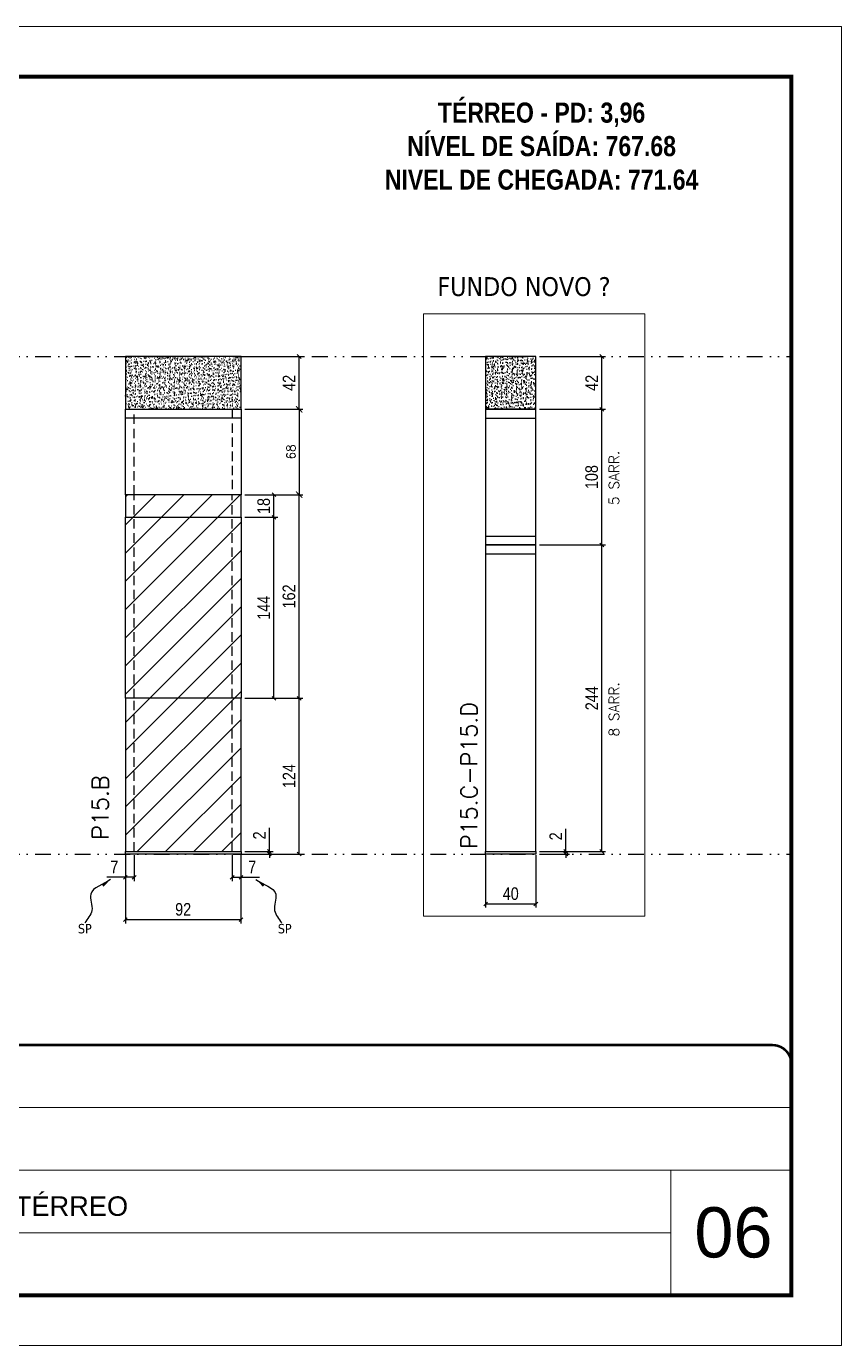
# Model space of a CAD drawing. Extents: x 1945 to 10875, y -3405 to 3369.
# Drawn here: x 4380 to 5029, y 41 to 1091 of the extents above; entities that cross this region are included whole.
import ezdxf

# ---------------------------------------------------------------- set-up
doc = ezdxf.new("R2010")
doc.units = 0
for name, pattern in [('CONTINUO', [0]), ('DASHED', [0.75, 0.5, -0.25]), ('DIVIDE2', [0.625, 0.25, -0.125, 0, -0.125, 0, -0.125]), ('HIDDEN', [0.375, 0.25, -0.125])]:
    doc.linetypes.add(name, pattern=pattern)
for name, color, linetype, lineweight in [('CARIMBO', 255, 'Continuous', 9), ('Folhas', 255, 'Continuous', 9), ('Hachura', 251, 'Continuous', 9), ('SARRAFO DE PRESSAO', 251, 'DASHED', 9), ('Texto Seção', 7, 'Continuous', 15)]:
    doc.layers.add(name, color=color, linetype=linetype, lineweight=lineweight)
for name, color, linetype in [('COTA', 241, 'Continuous'), ('NOMENCLATURA', 7, 'Continuous'), ('Nível', 160, 'Continuous'), ('Painéis', 200, 'Continuous'), ('SARR_2.2x7', 40, 'Continuous'), ('Sarrafo de Pressão', 42, 'HIDDEN'), ('texto', 7, 'Continuous')]:
    doc.layers.add(name, color=color, linetype=linetype)
doc.layers.add('FELIPE', color=2, linetype='Continuous', lineweight=13, plot=False)
doc.styles.add('ARIAL', font='arial.ttf')
doc.styles.add('COTA TECNICA', font='techl___.ttf', dxfattribs={"height": 10})
doc.styles.add('COTA TECNICA-50', font='techl___.ttf', dxfattribs={"height": 10})
doc.styles.add('REGUA-120', font='ROMANS.shx', dxfattribs={"height": 15})
doc.styles.add('ROMANC', font='techb___.ttf', dxfattribs={"height": 2.5})
doc.styles.add('ROMANS', font='romans.shx')
doc.styles.get("Standard").update_dxf_attribs({"font": 'arial.ttf'})
doc.dimstyles.new('COTA PAINEL-50', dxfattribs={"dimtxt": 10, "dimasz": 3, "dimexe": 3, "dimexo": 3, "dimgap": 3, "dimtad": 1, "dimdec": 1, "dimzin": 12, "dimdsep": 46, "dimtxsty": 'COTA TECNICA-50', "dimblk1": 'OBLIQUE', "dimblk2": 'OBLIQUE', "dimsah": 1, "dimcen": 0.9, "dimclrd": 4, "dimclre": 4, "dimclrt": 240, "dimadec": 1, "dimazin": 3, "dimtfac": 1, "dimtdec": 1, "dimtmove": 0, "dimatfit": 3, "dimfxl": 1, "dimtolj": 1, "dimtzin": 12, "dimarcsym": 0})
doc.dimstyles.new('Cota Paínel', dxfattribs={"dimtxt": 7, "dimasz": 5, "dimexe": 3, "dimexo": 3, "dimgap": 3, "dimtad": 1, "dimdec": 1, "dimzin": 12, "dimdsep": 46, "dimtxsty": 'ROMANS', "dimblk": 'ARCHTICK', "dimcen": 0, "dimclrd": 4, "dimclre": 4, "dimclrt": 1, "dimadec": 1, "dimazin": 3, "dimtfac": 1, "dimtdec": 1, "dimtmove": 0, "dimatfit": 3, "dimldrblk": 'OBLIQUE', "dimfxl": 1, "dimtolj": 1, "dimtzin": 12, "dimarcsym": 0})
doc.dimstyles.new('PAINEL', dxfattribs={"dimtxt": 10, "dimasz": 3, "dimexe": 3, "dimexo": 3, "dimgap": 3, "dimtad": 1, "dimdec": 1, "dimzin": 12, "dimdsep": 46, "dimtxsty": 'COTA TECNICA', "dimblk1": 'OBLIQUE', "dimblk2": 'OBLIQUE', "dimsah": 1, "dimcen": 0.9, "dimclrd": 4, "dimclre": 4, "dimclrt": 240, "dimadec": 1, "dimazin": 3, "dimtfac": 1, "dimtdec": 1, "dimtmove": 0, "dimatfit": 3, "dimfxl": 1, "dimtolj": 1, "dimtzin": 12, "dimarcsym": 0})
doc.dimstyles.get("Standard").update_dxf_attribs({"dimtxt": 0.18, "dimasz": 0.18, "dimexe": 0.18, "dimexo": 0.0625, "dimgap": 0.09, "dimtad": 0, "dimtih": 1, "dimtoh": 1, "dimdec": 4, "dimzin": 0, "dimdsep": 46, "dimtxsty": 'Standard', "dimcen": 0.09, "dimadec": 0, "dimazin": 0, "dimtfac": 1, "dimtdec": 4, "dimtofl": 0, "dimtmove": 0, "dimatfit": 3, "dimfxl": 1, "dimtolj": 1, "dimtzin": 0, "dimarcsym": 0})

# ---------------------------------------------------------------- blocks, each defined once
blk = doc.blocks.new('9999999999')
at = {"color": 30, "linetype": 'CONTINUO'}
for p, q in [((98564.6, 34379.6), (99584, 34379.6)), ((98564.6, 34329.8), (99488, 34329.8)), ((99584, 34329.8), (99488, 34329.8)), ((99488, 34329.8), (99488, 34230.2)), ((98564.6, 34280), (99488, 34280))]:
    blk.add_line(p, q, dxfattribs=at)
at = {"color": 30, "linetype": 'CONTINUO', "const_width": 2}
blk.add_lwpolyline([(99584, 34230.2), (99584, 34414.4, 0.414214), (99569, 34429.4), (98229, 34429.4, 0.414214), (98214, 34414.4), (98214, 34245.2, 0.414214), (98229, 34230.2), (99584, 34230.2)], format="xyb", dxfattribs=at)
at = {"layer": 'Folhas'}
blk.add_lwpolyline([(98139, 34190.2), (99624, 34190.2), (99624, 35240.2), (98139, 35240.2)], close=True, dxfattribs=at)
at = {"layer": 'Folhas', "color": 30, "const_width": 3}
blk.add_lwpolyline([(98214, 34230.2), (99584, 34230.2), (99584, 35200.2), (98214, 35200.2)], close=True, dxfattribs=at)
at = {"color": 7, "linetype": 'Continuous', "ltscale": 5, "style": 'ARIAL'}
blk.add_text('TRECHO II - TÉRREO', height=15.483, dxfattribs=at).set_placement((98837.7, 34293.5))
blk = doc.blocks.new('_Oblique')
at = {"color": 0, "linetype": 'ByBlock', "lineweight": -2}
blk.add_line((-0.5, -0.5), (0.5, 0.5), dxfattribs=at)
blk = doc.blocks.new('*D162')
at = {"layer": 'COTA', "color": 4, "lineweight": -2, "transparency": 16777216}
for p, q in [((4788.5, 678.5), (4841, 678.5)), ((4838, 434.5), (4838, 678.5)), ((4788.5, 434.5), (4841, 434.5))]:
    blk.add_line(p, q, dxfattribs=at)
at = {"layer": 'Defpoints', "color": 0, "transparency": 16777216}
for p in [(4785.5, 678.5), (4838, 678.5), (4785.5, 434.5)]:
    blk.add_point(p, dxfattribs=at)
at = {"layer": 'COTA', "color": 4, "lineweight": -2, "transparency": 16777216, "xscale": 3, "yscale": 3, "zscale": 3}
for p, rotation in [((4838, 678.5), 90), ((4838, 434.5), 270)]:
    blk.add_blockref('_Oblique', p, dxfattribs=dict(at, rotation=rotation))
at = {"layer": 'COTA', "color": 240, "transparency": 16777216, "insert": (4829.9, 556.5), "char_height": 10, "attachment_point": 5, "rotation": 90, "style": 'COTA TECNICA'}
blk.add_mtext('\\A1;244', dxfattribs=at)
blk = doc.blocks.new('*D163')
at = {"layer": 'COTA', "color": 4, "lineweight": -2, "transparency": 16777216}
for p, q in [((4788.5, 828.5), (4841, 828.5)), ((4838, 786.5), (4838, 828.5)), ((4788.5, 786.5), (4841, 786.5))]:
    blk.add_line(p, q, dxfattribs=at)
at = {"layer": 'Defpoints', "color": 0, "transparency": 16777216}
for p in [(4785.5, 828.5), (4838, 828.5), (4785.5, 786.5)]:
    blk.add_point(p, dxfattribs=at)
at = {"layer": 'COTA', "color": 4, "lineweight": -2, "transparency": 16777216, "xscale": 3, "yscale": 3, "zscale": 3}
for p, rotation in [((4838, 828.5), 90), ((4838, 786.5), 270)]:
    blk.add_blockref('_Oblique', p, dxfattribs=dict(at, rotation=rotation))
at = {"layer": 'COTA', "color": 240, "transparency": 16777216, "insert": (4829.9, 807.5), "char_height": 10, "attachment_point": 5, "rotation": 90, "style": 'COTA TECNICA'}
blk.add_mtext('\\A1;42', dxfattribs=at)
blk = doc.blocks.new('*D164')
at = {"layer": 'COTA', "color": 4, "lineweight": -2, "transparency": 16777216}
for p, q in [((4745.5, 431.5), (4745.5, 389.8)), ((4785.5, 431.5), (4785.5, 389.8)), ((4745.5, 392.8), (4785.5, 392.8))]:
    blk.add_line(p, q, dxfattribs=at)
at = {"layer": 'Defpoints', "color": 0, "transparency": 16777216}
for p in [(4745.5, 434.5), (4785.5, 434.5), (4785.5, 392.8)]:
    blk.add_point(p, dxfattribs=at)
at = {"layer": 'COTA', "color": 4, "lineweight": -2, "transparency": 16777216, "xscale": 3, "yscale": 3, "zscale": 3, "rotation": 180}
blk.add_blockref('_Oblique', (4745.5, 392.8), dxfattribs=at)
at = {"layer": 'COTA', "color": 4, "lineweight": -2, "transparency": 16777216, "xscale": 3, "yscale": 3, "zscale": 3}
blk.add_blockref('_Oblique', (4785.5, 392.8), dxfattribs=at)
at = {"layer": 'COTA', "color": 240, "transparency": 16777216, "insert": (4765.5, 400.9), "char_height": 10, "attachment_point": 5, "style": 'COTA TECNICA'}
blk.add_mtext('\\A1;40', dxfattribs=at)
blk = doc.blocks.new('*D322')
at = {"layer": 'COTA', "color": 4, "linetype": 'ByBlock', "lineweight": -2, "transparency": 16777216}
for p, q in [((4788.5, 786.5), (4841, 786.5)), ((4838, 678.5), (4838, 786.5)), ((4788.5, 678.5), (4841, 678.5))]:
    blk.add_line(p, q, dxfattribs=at)
at = {"layer": 'Defpoints', "color": 0, "linetype": 'ByBlock', "transparency": 16777216}
for p in [(4785.5, 786.5), (4838, 786.5), (4785.5, 678.5)]:
    blk.add_point(p, dxfattribs=at)
at = {"layer": 'COTA', "color": 4, "linetype": 'ByBlock', "lineweight": -2, "transparency": 16777216, "xscale": 3, "yscale": 3, "zscale": 3}
for p, rotation in [((4838, 786.5), 90), ((4838, 678.5), 270)]:
    blk.add_blockref('_Oblique', p, dxfattribs=dict(at, rotation=rotation))
at = {"layer": 'COTA', "color": 240, "linetype": 'ByBlock', "transparency": 16777216, "insert": (4829.9, 732.5), "char_height": 10, "attachment_point": 5, "rotation": 90, "style": 'COTA TECNICA'}
blk.add_mtext('\\A1;108', dxfattribs=at)
blk = doc.blocks.new('*D165')
at = {"layer": 'COTA', "color": 4, "lineweight": -2, "transparency": 16777216}
for p, q in [((4809.3, 434.5), (4809.3, 452.6)), ((4788.5, 434.5), (4812.3, 434.5)), ((4788.5, 432.5), (4812.3, 432.5)), ((4809.3, 432.5), (4809.3, 434.5)), ((4809.3, 432.5), (4809.3, 429.5))]:
    blk.add_line(p, q, dxfattribs=at)
at = {"layer": 'Defpoints', "color": 0, "transparency": 16777216}
for p in [(4785.5, 434.5), (4785.5, 432.5), (4809.3, 434.5)]:
    blk.add_point(p, dxfattribs=at)
at = {"layer": 'COTA', "color": 4, "lineweight": -2, "transparency": 16777216, "xscale": 3, "yscale": 3, "zscale": 3}
for p, rotation in [((4809.3, 434.5), 270), ((4809.3, 432.5), 90)]:
    blk.add_blockref('_Oblique', p, dxfattribs=dict(at, rotation=rotation))
at = {"layer": 'COTA', "color": 240, "transparency": 16777216, "insert": (4801.3, 446.6), "char_height": 10, "attachment_point": 5, "rotation": 90, "style": 'COTA TECNICA-50'}
blk.add_mtext('\\A1;2', dxfattribs=at)
blk = doc.blocks.new('*D175')
at = {"layer": 'COTA', "color": 4, "lineweight": -2, "transparency": 16777216}
for p, q in [((4458.9, 431.5), (4458.9, 377.3)), ((4550.9, 431.5), (4550.9, 377.3)), ((4458.9, 380.3), (4550.9, 380.3))]:
    blk.add_line(p, q, dxfattribs=at)
at = {"layer": 'Defpoints', "color": 0, "transparency": 16777216}
for p in [(4458.9, 434.5), (4550.9, 434.5), (4550.9, 380.3)]:
    blk.add_point(p, dxfattribs=at)
at = {"layer": 'COTA', "color": 4, "lineweight": -2, "transparency": 16777216, "xscale": 3, "yscale": 3, "zscale": 3, "rotation": 180}
blk.add_blockref('_Oblique', (4458.9, 380.3), dxfattribs=at)
at = {"layer": 'COTA', "color": 4, "lineweight": -2, "transparency": 16777216, "xscale": 3, "yscale": 3, "zscale": 3}
blk.add_blockref('_Oblique', (4550.9, 380.3), dxfattribs=at)
at = {"layer": 'COTA', "color": 240, "transparency": 16777216, "insert": (4504.9, 388.4), "char_height": 10, "attachment_point": 5, "style": 'COTA TECNICA'}
blk.add_mtext('\\A1;92', dxfattribs=at)
blk = doc.blocks.new('*D176')
at = {"layer": 'COTA', "color": 4, "lineweight": -2, "transparency": 16777216}
for p, q in [((4553.9, 556.5), (4600.2, 556.5)), ((4597.2, 432.5), (4597.2, 556.5)), ((4553.9, 432.5), (4600.2, 432.5))]:
    blk.add_line(p, q, dxfattribs=at)
at = {"layer": 'Defpoints', "color": 0, "transparency": 16777216}
for p in [(4550.9, 556.5), (4597.2, 556.5), (4550.9, 432.5)]:
    blk.add_point(p, dxfattribs=at)
at = {"layer": 'COTA', "color": 4, "lineweight": -2, "transparency": 16777216, "xscale": 3, "yscale": 3, "zscale": 3}
for p, rotation in [((4597.2, 556.5), 90), ((4597.2, 432.5), 270)]:
    blk.add_blockref('_Oblique', p, dxfattribs=dict(at, rotation=rotation))
at = {"layer": 'COTA', "color": 240, "transparency": 16777216, "insert": (4589.1, 494.5), "char_height": 10, "attachment_point": 5, "rotation": 90, "style": 'COTA TECNICA-50'}
blk.add_mtext('\\A1;124', dxfattribs=at)
blk = doc.blocks.new('*D177')
at = {"layer": 'COTA', "color": 4, "lineweight": -2, "transparency": 16777216}
for p, q in [((4573.5, 434.5), (4573.5, 453.3)), ((4553.9, 434.5), (4576.5, 434.5)), ((4553.9, 432.5), (4576.5, 432.5)), ((4573.5, 432.5), (4573.5, 434.5)), ((4573.5, 432.5), (4573.5, 429.5))]:
    blk.add_line(p, q, dxfattribs=at)
at = {"layer": 'Defpoints', "color": 0, "transparency": 16777216}
for p in [(4550.9, 434.5), (4550.9, 432.5), (4573.5, 432.5)]:
    blk.add_point(p, dxfattribs=at)
at = {"layer": 'COTA', "color": 4, "lineweight": -2, "transparency": 16777216, "xscale": 3, "yscale": 3, "zscale": 3}
for p, rotation in [((4573.5, 434.5), 270), ((4573.5, 432.5), 90)]:
    blk.add_blockref('_Oblique', p, dxfattribs=dict(at, rotation=rotation))
at = {"layer": 'COTA', "color": 240, "transparency": 16777216, "insert": (4565.5, 447.3), "char_height": 10, "attachment_point": 5, "rotation": 90, "style": 'COTA TECNICA-50'}
blk.add_mtext('\\A1;2', dxfattribs=at)
blk = doc.blocks.new('*D178')
at = {"layer": 'COTA', "color": 4, "lineweight": -2, "transparency": 16777216}
for p, q in [((4465.9, 431.5), (4465.9, 411)), ((4458.9, 429.5), (4458.9, 411)), ((4458.9, 414), (4444.2, 414)), ((4465.9, 414), (4458.9, 414))]:
    blk.add_line(p, q, dxfattribs=at)
at = {"layer": 'Defpoints', "color": 0, "transparency": 16777216}
for p in [(4458.9, 432.5), (4465.9, 434.5), (4458.9, 414)]:
    blk.add_point(p, dxfattribs=at)
at = {"layer": 'COTA', "color": 4, "lineweight": -2, "transparency": 16777216, "xscale": 3, "yscale": 3, "zscale": 3, "rotation": 180}
blk.add_blockref('_Oblique', (4458.9, 414), dxfattribs=at)
at = {"layer": 'COTA', "color": 4, "lineweight": -2, "transparency": 16777216, "xscale": 3, "yscale": 3, "zscale": 3}
blk.add_blockref('_Oblique', (4465.9, 414), dxfattribs=at)
at = {"layer": 'COTA', "color": 240, "transparency": 16777216, "insert": (4450.1, 422.1), "char_height": 10, "attachment_point": 5, "style": 'COTA TECNICA-50'}
blk.add_mtext('\\A1;7', dxfattribs=at)
blk = doc.blocks.new('*D179')
at = {"layer": 'COTA', "color": 4, "lineweight": -2, "transparency": 16777216}
for p, q in [((4543.9, 431.5), (4543.9, 411)), ((4550.9, 429.5), (4550.9, 411)), ((4543.9, 414), (4550.9, 414)), ((4550.9, 414), (4565.7, 414))]:
    blk.add_line(p, q, dxfattribs=at)
at = {"layer": 'Defpoints', "color": 0, "transparency": 16777216}
for p in [(4543.9, 434.5), (4550.9, 432.5), (4550.9, 414)]:
    blk.add_point(p, dxfattribs=at)
at = {"layer": 'COTA', "color": 4, "lineweight": -2, "transparency": 16777216, "xscale": 3, "yscale": 3, "zscale": 3, "rotation": 180}
blk.add_blockref('_Oblique', (4543.9, 414), dxfattribs=at)
at = {"layer": 'COTA', "color": 4, "lineweight": -2, "transparency": 16777216, "xscale": 3, "yscale": 3, "zscale": 3}
blk.add_blockref('_Oblique', (4550.9, 414), dxfattribs=at)
at = {"layer": 'COTA', "color": 240, "transparency": 16777216, "insert": (4559.8, 422.1), "char_height": 10, "attachment_point": 5, "style": 'COTA TECNICA-50'}
blk.add_mtext('\\A1;7', dxfattribs=at)
blk = doc.blocks.new('*D21')
at = {"layer": 'COTA', "color": 4, "lineweight": -2, "transparency": 16777216}
for p, q in [((4553.9, 828.5), (4600.2, 828.5)), ((4597.2, 786.5), (4597.2, 828.5)), ((4553.9, 786.5), (4600.2, 786.5))]:
    blk.add_line(p, q, dxfattribs=at)
at = {"layer": 'Defpoints', "color": 0, "transparency": 16777216}
for p in [(4550.9, 828.5), (4597.2, 828.5), (4550.9, 786.5)]:
    blk.add_point(p, dxfattribs=at)
at = {"layer": 'COTA', "color": 4, "lineweight": -2, "transparency": 16777216, "xscale": 3, "yscale": 3, "zscale": 3}
for p, rotation in [((4597.2, 828.5), 90), ((4597.2, 786.5), 270)]:
    blk.add_blockref('_Oblique', p, dxfattribs=dict(at, rotation=rotation))
at = {"layer": 'COTA', "color": 240, "transparency": 16777216, "insert": (4589.1, 807.5), "char_height": 10, "attachment_point": 5, "rotation": 90, "style": 'COTA TECNICA'}
blk.add_mtext('\\A1;42', dxfattribs=at)
blk = doc.blocks.new('*D22')
at = {"layer": 'COTA', "color": 4, "linetype": 'ByBlock', "lineweight": -2, "transparency": 16777216}
for p, q in [((4553.9, 700.5), (4580.1, 700.5)), ((4577.1, 556.5), (4577.1, 700.5)), ((4553.9, 556.5), (4580.1, 556.5))]:
    blk.add_line(p, q, dxfattribs=at)
at = {"layer": 'Defpoints', "color": 0, "linetype": 'ByBlock', "transparency": 16777216}
for p in [(4550.9, 700.5), (4577.1, 700.5), (4550.9, 556.5)]:
    blk.add_point(p, dxfattribs=at)
at = {"layer": 'COTA', "color": 4, "linetype": 'ByBlock', "lineweight": -2, "transparency": 16777216, "xscale": 3, "yscale": 3, "zscale": 3}
for p, rotation in [((4577.1, 700.5), 90), ((4577.1, 556.5), 270)]:
    blk.add_blockref('_Oblique', p, dxfattribs=dict(at, rotation=rotation))
at = {"layer": 'COTA', "color": 240, "linetype": 'ByBlock', "transparency": 16777216, "insert": (4569, 628.5), "char_height": 10, "attachment_point": 5, "rotation": 90, "style": 'COTA TECNICA'}
blk.add_mtext('\\A1;144', dxfattribs=at)
blk = doc.blocks.new('*D23')
at = {"layer": 'COTA', "color": 4, "linetype": 'ByBlock', "lineweight": -2, "transparency": 16777216}
for p, q in [((4553.9, 718.5), (4580.1, 718.5)), ((4577.1, 700.5), (4577.1, 718.5)), ((4553.9, 700.5), (4580.1, 700.5))]:
    blk.add_line(p, q, dxfattribs=at)
at = {"layer": 'Defpoints', "color": 0, "linetype": 'ByBlock', "transparency": 16777216}
for p in [(4550.9, 718.5), (4577.1, 718.5), (4550.9, 700.5)]:
    blk.add_point(p, dxfattribs=at)
at = {"layer": 'COTA', "color": 4, "linetype": 'ByBlock', "lineweight": -2, "transparency": 16777216, "xscale": 3, "yscale": 3, "zscale": 3}
for p, rotation in [((4577.1, 718.5), 90), ((4577.1, 700.5), 270)]:
    blk.add_blockref('_Oblique', p, dxfattribs=dict(at, rotation=rotation))
at = {"layer": 'COTA', "color": 240, "linetype": 'ByBlock', "transparency": 16777216, "insert": (4569, 709.5), "char_height": 10, "attachment_point": 5, "rotation": 90, "style": 'COTA TECNICA'}
blk.add_mtext('\\A1;18', dxfattribs=at)
blk = doc.blocks.new('*D296')
at = {"layer": 'COTA', "color": 4, "linetype": 'ByBlock', "lineweight": -2, "transparency": 16777216}
for p, q in [((4553.9, 718.5), (4600.2, 718.5)), ((4597.2, 556.5), (4597.2, 718.5)), ((4553.9, 556.5), (4600.2, 556.5))]:
    blk.add_line(p, q, dxfattribs=at)
at = {"layer": 'Defpoints', "color": 0, "linetype": 'ByBlock', "transparency": 16777216}
for p in [(4550.9, 718.5), (4597.2, 718.5), (4550.9, 556.5)]:
    blk.add_point(p, dxfattribs=at)
at = {"layer": 'COTA', "color": 4, "linetype": 'ByBlock', "lineweight": -2, "transparency": 16777216, "xscale": 3, "yscale": 3, "zscale": 3}
for p, rotation in [((4597.2, 718.5), 90), ((4597.2, 556.5), 270)]:
    blk.add_blockref('_Oblique', p, dxfattribs=dict(at, rotation=rotation))
at = {"layer": 'COTA', "color": 240, "linetype": 'ByBlock', "transparency": 16777216, "insert": (4589.1, 637.5), "char_height": 10, "attachment_point": 5, "rotation": 90, "style": 'COTA TECNICA'}
blk.add_mtext('\\A1;162', dxfattribs=at)
blk = doc.blocks.new('_ArchTick')
at = {"color": 0, "linetype": 'ByBlock', "const_width": 0.15}
blk.add_lwpolyline([(-0.5, -0.5), (0.5, 0.5)], dxfattribs=at)
blk = doc.blocks.new('*D354')
at = {"layer": 'COTA', "color": 4, "lineweight": -2, "transparency": 16777216}
for p, q in [((4553.9, 786.5), (4600.2, 786.5)), ((4597.2, 786.5), (4597.2, 718.5)), ((4553.9, 718.5), (4600.2, 718.5))]:
    blk.add_line(p, q, dxfattribs=at)
at = {"layer": 'Defpoints', "color": 0, "transparency": 16777216}
for p in [(4550.9, 786.5), (4550.9, 718.5), (4597.2, 718.5)]:
    blk.add_point(p, dxfattribs=at)
at = {"layer": 'COTA', "color": 4, "lineweight": -2, "transparency": 16777216, "xscale": 5, "yscale": 5, "zscale": 5}
for p, rotation in [((4597.2, 786.5), 90), ((4597.2, 718.5), 270)]:
    blk.add_blockref('_ArchTick', p, dxfattribs=dict(at, rotation=rotation))
at = {"layer": 'COTA', "color": 1, "transparency": 16777216, "insert": (4590.7, 752.5), "char_height": 7, "attachment_point": 5, "rotation": 90, "style": 'ROMANS'}
blk.add_mtext('\\A1;68', dxfattribs=at)

msp = doc.modelspace()

# ---------------------------------------------------------------- hatches: boundary and pattern name
at = {"layer": 'COTA', "linetype": 'ByBlock'}
h = msp.add_hatch(dxfattribs=at)
h.set_pattern_fill('AR-CONC', color=256, scale=0.03)
h.set_pattern_definition([(50, (-126644.1453, -26051.7547), (5.46554007, -0.47817257), [0.5715, -6.2865]), (355, (-126644.145, -26051.7547), (-1.05730264, 5.73170536), [0.4572, -5.02921753]), (100.4514447, (-126643.69, -26051.7945), (4.40823741, 5.25353256), [0.48570026, -5.34270734]), (46.1842, (-126644.145, -26050.231), (8.13237123, -1.26126984), [0.85725, -9.42975]), (96.6355576, (-126643.4676, -26050.336), (7.122124, 7.42278374), [0.7285507, -8.01406824]), (351.184151, (-126644.145, -26050.231), (7.122124, 7.42278374), [0.685799, -7.54379196]), (21, (-126643.3833, -26050.6117), (4.54843174, -3.06795595), [0.5715, -6.2865]), (326, (-126643.383, -26050.6117), (1.85406085, 5.52563898), [0.4572, -5.0292]), (71.451445, (-126643.004, -26050.8674), (6.40249258, 2.45768307), [0.48570026, -5.34269813]), (37.5, (-126644.1453, -26051.7547), (0.092658098, 2.536651166), [0, -4.96824, 0, -5.1054, 0, -5.04825]), (7.5, (-126644.1453, -26051.7547), (2.004589875, 3.005417245), [0, -2.91084, 0, -4.85394, 0, -1.92405]), (327.5, (-126645.8445, -26051.7547), (4.067717855, -0.17186232), [0, -1.905, 0, -5.9436, 0, -7.8867]), (317.5, (-126646.6065, -26051.7547), (4.44387544, 0.76279473), [0, -2.4765, 0, -3.94716, 0, -5.6007])])
h.paths.add_polyline_path([(4458.94, 786.51), (4550.94, 786.51), (4550.94, 828.51), (4458.94, 828.51)])
h = msp.add_hatch(dxfattribs=at)
h.set_pattern_fill('AR-CONC', color=256, scale=0.03)
h.set_pattern_definition([(50, (-126868.542, -26026.7547), (5.46554007, -0.47817257), [0.5715, -6.2865]), (355, (-126868.542, -26026.7547), (-1.05730264, 5.73170536), [0.4572, -5.02921753]), (100.4514447, (-126868.0865, -26026.7945), (4.40823741, 5.25353256), [0.48570026, -5.34270734]), (46.1842, (-126868.542, -26025.231), (8.13237123, -1.26126984), [0.85725, -9.42975]), (96.6355576, (-126867.864, -26025.336), (7.122124, 7.42278374), [0.7285507, -8.01406824]), (351.184151, (-126868.542, -26025.231), (7.122124, 7.42278374), [0.685799, -7.54379196]), (21, (-126867.78, -26025.6117), (4.54843174, -3.06795595), [0.5715, -6.2865]), (326, (-126867.78, -26025.6117), (1.85406085, 5.52563898), [0.4572, -5.0292]), (71.451445, (-126867.401, -26025.8674), (6.40249258, 2.45768307), [0.48570026, -5.34269813]), (37.5, (-126868.542, -26026.7547), (0.092658098, 2.536651166), [0, -4.96824, 0, -5.1054, 0, -5.04825]), (7.5, (-126868.542, -26026.7547), (2.004589875, 3.005417245), [0, -2.91084, 0, -4.85394, 0, -1.92405]), (327.5, (-126870.2412, -26026.7547), (4.067717855, -0.17186232), [0, -1.905, 0, -5.9436, 0, -7.8867]), (317.5, (-126871.0032, -26026.7547), (4.44387544, 0.76279473), [0, -2.4765, 0, -3.94716, 0, -5.6007])])
h.paths.add_polyline_path([(4745.49, 786.49), (4785.49, 786.49), (4785.49, 828.51), (4745.49, 828.51)])
at = {"layer": 'Hachura', "linetype": 'ByBlock'}
h = msp.add_hatch(dxfattribs=at)
h.set_pattern_fill('ANSI31', color=256, scale=5)
h.set_pattern_definition([(45, (-127075.793, -33000.405), (-11.2253202, 11.2253202), [])])
h.paths.add_polyline_path([(4235.07, 700.51), (4143.07, 700.51), (4143.07, 556.51), (4235.07, 556.51)])
h.paths.add_polyline_path([(4235.07, 556.51), (4143.07, 556.51), (4143.07, 434.51), (4235.07, 434.51)])
h.paths.add_polyline_path([(4235.07, 718.51), (4143.07, 718.51), (4143.07, 700.51), (4235.07, 700.51)])
h.paths.add_polyline_path([(4550.94, 700.51), (4458.94, 700.51), (4458.94, 556.51), (4550.94, 556.51)])
h.paths.add_polyline_path([(4550.94, 556.51), (4458.94, 556.51), (4458.94, 434.51), (4550.94, 434.51)])
h.paths.add_polyline_path([(4550.94, 718.51), (4458.94, 718.51), (4458.94, 700.51), (4550.94, 700.51)])

# ---------------------------------------------------------------- linework, layer by layer
at = {"layer": 'COTA', "linetype": 'ByBlock'}
for points in [[(4458.94, 786.51), (4550.94, 786.51), (4550.94, 828.51), (4458.94, 828.51)], [(4745.49, 786.49), (4785.49, 786.49), (4785.49, 828.51), (4745.49, 828.51)]]:
    msp.add_lwpolyline(points, close=True, dxfattribs=at)
at = {"layer": 'FELIPE'}
msp.add_lwpolyline([(4695.98, 862.33), (4872.1, 862.33), (4872.1, 383.15), (4695.98, 383.15)], close=True, dxfattribs=at)
at = {"layer": 'Nível', "color": 4, "linetype": 'DIVIDE2', "ltscale": 50}
for p, q in [((3978.36, 828.51), (4988.71, 828.51)), ((3978.36, 432.51), (4988.71, 432.51))]:
    msp.add_line(p, q, dxfattribs=at)
at = {"layer": 'Painéis'}
for p, q in [((4458.94, 786.51), (4550.94, 786.51)), ((4458.94, 718.51), (4458.94, 786.51)), ((4550.94, 786.51), (4550.94, 718.51)), ((4745.49, 434.51), (4785.49, 434.51)), ((4745.49, 432.51), (4745.49, 434.51)), ((4785.49, 432.51), (4745.49, 432.51)), ((4785.49, 434.51), (4785.49, 432.51))]:
    msp.add_line(p, q, dxfattribs=at)
for points in [[(4745.49, 678.49), (4785.49, 678.49), (4785.49, 786.49), (4745.49, 786.49)], [(4458.94, 700.51), (4550.94, 700.51), (4550.94, 718.51), (4458.94, 718.51)], [(4550.94, 556.51), (4458.94, 556.51), (4458.94, 700.51), (4550.94, 700.51)], [(4745.49, 434.51), (4785.49, 434.51), (4785.49, 678.49), (4745.49, 678.49)], [(4458.94, 434.51), (4550.94, 434.51), (4550.94, 556.51), (4458.94, 556.51)], [(4458.94, 434.51), (4550.94, 434.51), (4550.94, 432.51), (4458.94, 432.51)]]:
    msp.add_lwpolyline(points, close=True, dxfattribs=at)
at = {"layer": 'SARR_2.2x7'}
for p, q in [((4550.94, 779.51), (4458.94, 779.51)), ((4745.49, 779.49), (4785.49, 779.49)), ((4745.49, 685.49), (4785.49, 685.49)), ((4745.49, 671.49), (4785.49, 671.49))]:
    msp.add_line(p, q, dxfattribs=at)
at = {"layer": 'Sarrafo de Pressão', "ltscale": 30}
for p, q in [((4465.94, 718.51), (4465.94, 786.51)), ((4543.94, 786.51), (4543.94, 718.51)), ((4465.94, 556.51), (4465.94, 718.51)), ((4543.94, 556.51), (4543.94, 718.51)), ((4465.94, 434.51), (4465.94, 556.51)), ((4543.94, 434.51), (4543.94, 556.51))]:
    msp.add_line(p, q, dxfattribs=at)

# ---------------------------------------------------------------- block references
at = {"layer": 'SARRAFO DE PRESSAO', "color": 6, "linetype": 'ByBlock'}
msp.add_blockref('9999999999', (-94595.27, -34148.98), dxfattribs=at)

# ---------------------------------------------------------------- texts
at = {"layer": 'CARIMBO', "style": 'ARIAL'}
msp.add_text('06', height=40, dxfattribs=at).set_placement((4911.57, 111.37))
at = {"layer": 'FELIPE', "insert": (4776.01, 883.99), "char_height": 15, "attachment_point": 5}
msp.add_mtext('{\\fTahoma|b0|i0|c0|p34;FUNDO NOVO ?}', dxfattribs=at)
at = {"layer": 'NOMENCLATURA', "color": 2, "insert": (4790.03, 1057.29), "char_height": 16, "attachment_point": 2, "style": 'ROMANC'}
msp.add_mtext_dynamic_manual_height_columns('\\PTÉRREO - PD: 3,96\\PNÍVEL DE SAÍDA: 767.68\\PNIVEL DE CHEGADA: 771.64', width=300.2766, gutter_width=1, heights=[0], dxfattribs=at)
at = {"layer": 'texto', "color": 0, "char_height": 7.5, "attachment_point": 5}
for insert in [(4426.69, 373.02), (4585.72, 373.02)]:
    msp.add_mtext('{\\fTahoma|b0|i0|c0|p34;\\C4;SP}', dxfattribs=dict(at, insert=insert))
at = {"layer": 'Texto Seção', "linetype": 'Continuous', "style": 'ROMANS'}
for s, p in [('5 SARR.', (4851.66, 710.21)), ('8 SARR.', (4851.66, 526.02))]:
    msp.add_text(s, height=8, rotation=90, dxfattribs=at).set_placement(p)
at = {"layer": 'Texto Seção', "char_height": 13, "width": 285.3299, "attachment_point": 7, "rotation": 90, "style": 'REGUA-120'}
for s, insert in [('P15.C-P15.D', (4738.84, 436.43)), ('P15.B', (4445.47, 443.76))]:
    msp.add_mtext(s, dxfattribs=dict(at, insert=insert))

# ---------------------------------------------------------------- dimensions: what is measured, and where the dimension line sits
at = {"layer": 'COTA'}
for base, p1, p2, picture, middle in [((4597.18, 828.51), (4550.94, 786.51), (4550.94, 828.51), '*D21', (4589.1, 807.51)), ((4837.97, 828.51), (4785.49, 786.49), (4785.49, 828.51), '*D163', (4829.9, 807.5)), ((4837.97, 678.49), (4785.49, 434.51), (4785.49, 678.49), '*D162', (4829.9, 556.5))]:
    dim = msp.add_linear_dim(base=base, p1=p1, p2=p2, angle=90, dimstyle='PAINEL', override={"dimarcsym": 2}, dxfattribs=at)
    dim.commit()
    dim.dimension.update_dxf_attribs({"geometry": picture, "text_midpoint": middle})
for base, p1, p2, angle, dimstyle, picture, middle in [((4597.18, 718.51), (4550.94, 786.51), (4550.94, 718.51), 90, 'Cota Paínel', '*D354', (4590.68, 752.51)), ((4597.18, 556.51), (4550.94, 432.51), (4550.94, 556.51), 90, 'COTA PAINEL-50', '*D176', (4589.1, 494.51)), ((4458.94, 414), (4465.94, 434.51), (4458.94, 432.51), 180, 'COTA PAINEL-50', '*D178', (4450.07, 422.07))]:
    dim = msp.add_linear_dim(base=base, p1=p1, p2=p2, angle=angle, dimstyle=dimstyle, dxfattribs=at)
    dim.commit()
    dim.dimension.update_dxf_attribs({"geometry": picture, "text_midpoint": middle})
at = {"layer": 'COTA', "linetype": 'ByBlock'}
for base, p1, p2, picture, middle in [((4837.97, 786.49), (4785.49, 678.49), (4785.49, 786.49), '*D322', (4829.85, 732.49)), ((4597.18, 718.51), (4550.94, 556.51), (4550.94, 718.51), '*D296', (4589.08, 637.51)), ((4577.06, 700.51), (4550.94, 556.51), (4550.94, 700.51), '*D22', (4568.98, 628.51))]:
    dim = msp.add_linear_dim(base=base, p1=p1, p2=p2, angle=90, dimstyle='PAINEL', dxfattribs=at)
    dim.commit()
    dim.dimension.update_dxf_attribs({"geometry": picture, "text_midpoint": middle})
dim = msp.add_linear_dim(base=(4577.06, 718.51), p1=(4550.94, 700.51), p2=(4550.94, 718.51), angle=90, dimstyle='PAINEL', override={"dimtmove": 1}, dxfattribs=at)
dim.commit()
dim.dimension.update_dxf_attribs({"geometry": '*D23', "text_midpoint": (4577.06, 709.51), "dimtype": 160})
at = {"layer": 'COTA'}
for base, p1, p2, picture, middle in [((4573.46, 432.51), (4550.94, 434.51), (4550.94, 432.51), '*D177', (4573.46, 447.25)), ((4809.3, 434.51), (4785.49, 432.51), (4785.49, 434.51), '*D165', (4809.3, 446.56))]:
    dim = msp.add_linear_dim(base=base, p1=p1, p2=p2, angle=90, dimstyle='COTA PAINEL-50', dxfattribs=at)
    dim.commit()
    dim.dimension.update_dxf_attribs({"geometry": picture, "text_midpoint": middle, "dimtype": 160})
for base, p1, p2, picture, middle in [((4550.94, 380.33), (4458.94, 434.51), (4550.94, 434.51), '*D175', (4504.94, 388.42)), ((4785.49, 392.78), (4745.49, 434.51), (4785.49, 434.51), '*D164', (4765.49, 400.88))]:
    dim = msp.add_linear_dim(base=base, p1=p1, p2=p2, dimstyle='PAINEL', override={"dimarcsym": 2}, dxfattribs=at)
    dim.commit()
    dim.dimension.update_dxf_attribs({"geometry": picture, "text_midpoint": middle})
dim = msp.add_linear_dim(base=(4550.94, 414), p1=(4543.94, 434.51), p2=(4550.94, 432.51), dimstyle='COTA PAINEL-50', dxfattribs=at)
dim.commit()
dim.dimension.update_dxf_attribs({"geometry": '*D179', "text_midpoint": (4559.8, 422.07)})

# ---------------------------------------------------------------- leaders
at = {"layer": 'COTA', "path_type": 1}
for points in [[(4447.11, 412.33), (4431.32, 400.49), (4432.25, 387.49), (4426.7, 377.7)], [(4562.77, 412.33), (4578.55, 400.49), (4577.63, 387.49), (4583.18, 377.7)]]:
    msp.add_leader(points, dimstyle='Standard', override={"dimasz": 8}, dxfattribs=at)

doc.saveas('drawing.dxf')
